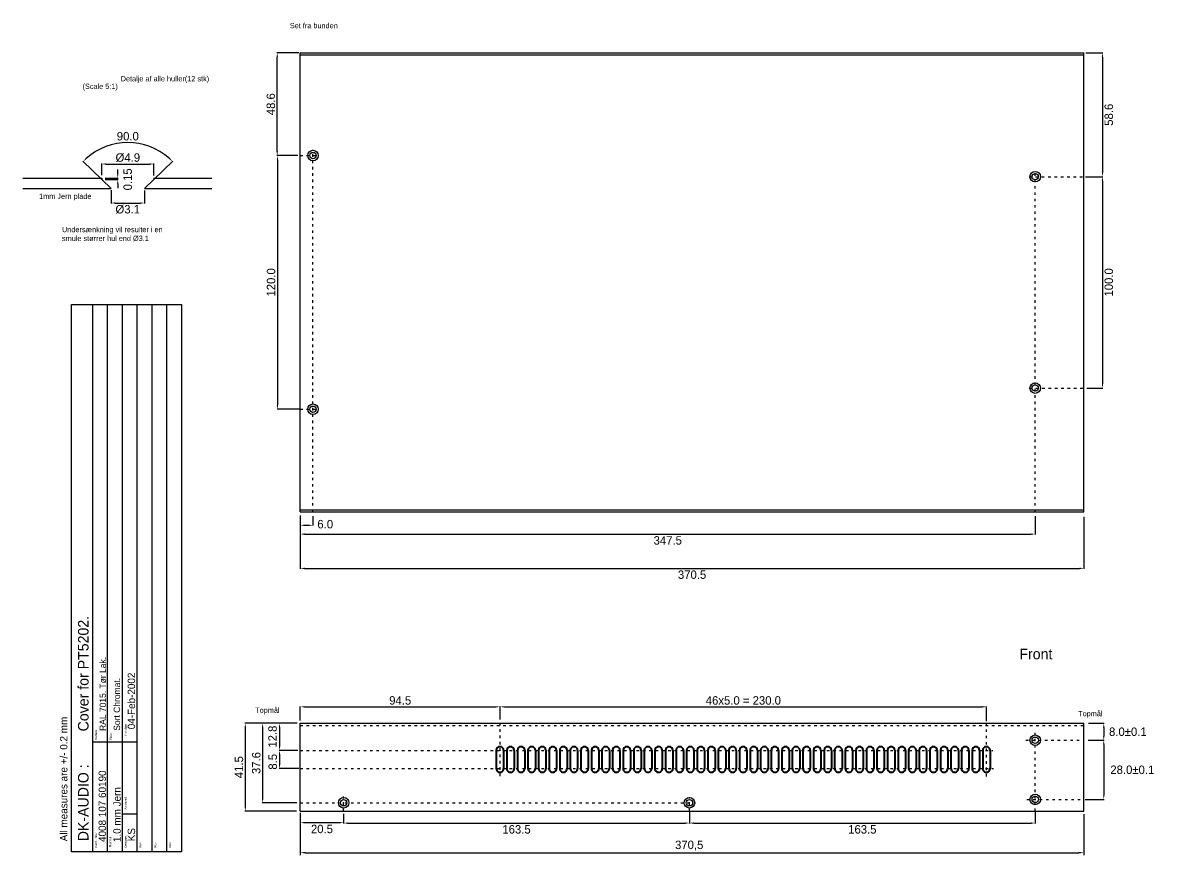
# Model space of a CAD drawing. Header units: millimetres. Extents: x -88 to 1132, y 477 to 871.
# Drawn here: x -88 to 448, y 477 to 871 of the extents above; entities that cross this region are included whole.
import ezdxf

# ---------------------------------------------------------------- set-up
doc = ezdxf.new("R2010")
doc.units = ezdxf.units.MM
doc.linetypes.add('ACAD_ISO03W100', pattern=[30, 12, -18])
for name, color, linetype in [('Forplade', 4, 'Continuous'), ('kabinet_dim', 7, 'Continuous'), ('kabinet_head', 2, 'Continuous')]:
    doc.layers.add(name, color=color, linetype=linetype)
doc.layers.add('kabinet', color=4, linetype='Continuous', lineweight=40)
doc.dimstyles.new('DK-audio', dxfattribs={"dimtxt": 4, "dimasz": 2, "dimexe": 0.18, "dimexo": 0.0625, "dimgap": 1, "dimtad": 2, "dimdec": 1, "dimzin": 0, "dimdsep": 46, "dimtxsty": 'Standard', "dimcen": 5, "dimadec": 1, "dimazin": 0, "dimtfac": 1, "dimtdec": 1, "dimtofl": 0, "dimtmove": 2, "dimatfit": 3, "dimfxl": 0, "dimtolj": 1, "dimtzin": 0, "dimarcsym": 0})
doc.dimstyles.new('ISO-25', dxfattribs={"dimtxt": 2.5, "dimasz": 2.5, "dimexe": 1.25, "dimexo": 0.625, "dimtad": 1, "dimtxsty": 'Standard', "dimcen": 2.5, "dimadec": 0, "dimazin": 0, "dimtfac": 1, "dimtmove": 0, "dimatfit": 3, "dimfxl": 0, "dimarcsym": 0})

# ---------------------------------------------------------------- blocks, each defined once
blk = doc.blocks.new('*D22')
at = {"layer": 'DEFPOINTS', "color": 0, "ltscale": 0.1}
for p in [(43, 497.99), (413.5, 497.39), (413.5, 478.5)]:
    blk.add_point(p, dxfattribs=at)
at = {"layer": 'kabinet_dim', "color": 0, "lineweight": -2, "ltscale": 0.1}
for p, q in [((43, 497.36), (43, 477.25)), ((413.5, 496.76), (413.5, 477.25)), ((45.5, 478.5), (411, 478.5))]:
    blk.add_line(p, q, dxfattribs=at)
at = {"layer": 'kabinet_dim', "color": 0, "ltscale": 0.1}
for points in [[(45.5, 478.92), (45.5, 478.08), (43, 478.5)], [(411, 478.92), (411, 478.08), (413.5, 478.5)]]:
    blk.add_solid(points, dxfattribs=at)
at = {"layer": 'kabinet_dim', "color": 0, "ltscale": 0.1, "insert": (226.9, 481.83), "char_height": 4, "attachment_point": 5}
blk.add_mtext('370,5', dxfattribs=at)
blk = doc.blocks.new('*D26')
at = {"layer": 'DEFPOINTS', "color": 0, "linetype": 'Continuous', "ltscale": 0.1}
for p in [(43, 496.9), (63.5, 496.9), (63.5, 492.7)]:
    blk.add_point(p, dxfattribs=at)
at = {"layer": 'kabinet_dim', "color": 0, "linetype": 'Continuous', "lineweight": -2, "ltscale": 0.1}
for p, q in [((43, 496.84), (43, 492.52)), ((63.5, 496.84), (63.5, 492.52)), ((45, 492.7), (61.5, 492.7))]:
    blk.add_line(p, q, dxfattribs=at)
at = {"layer": 'kabinet_dim', "color": 0, "linetype": 'Continuous', "ltscale": 0.1}
for points in [[(45, 493.03), (45, 492.37), (43, 492.7)], [(61.5, 493.03), (61.5, 492.37), (63.5, 492.7)]]:
    blk.add_solid(points, dxfattribs=at)
at = {"layer": 'kabinet_dim', "color": 0, "linetype": 'Continuous', "ltscale": 0.1, "insert": (53.25, 489.7), "char_height": 4, "attachment_point": 5}
blk.add_mtext('\\A1;20.5', dxfattribs=at)
blk = doc.blocks.new('*D27')
at = {"layer": 'DEFPOINTS', "color": 0, "linetype": 'Continuous', "ltscale": 0.1}
for p in [(63.5, 495.5), (227, 497.8), (227, 492.5)]:
    blk.add_point(p, dxfattribs=at)
at = {"layer": 'kabinet_dim', "color": 0, "linetype": 'Continuous', "lineweight": -2, "ltscale": 0.1}
for p, q in [((63.5, 495.44), (63.5, 492.32)), ((227, 497.74), (227, 492.32)), ((65.5, 492.5), (225, 492.5))]:
    blk.add_line(p, q, dxfattribs=at)
at = {"layer": 'kabinet_dim', "color": 0, "linetype": 'Continuous', "ltscale": 0.1}
for points in [[(65.5, 492.83), (65.5, 492.17), (63.5, 492.5)], [(225, 492.83), (225, 492.17), (227, 492.5)]]:
    blk.add_solid(points, dxfattribs=at)
at = {"layer": 'kabinet_dim', "color": 0, "linetype": 'Continuous', "ltscale": 0.1, "insert": (145.25, 489.5), "char_height": 4, "attachment_point": 5}
blk.add_mtext('\\A1;163.5', dxfattribs=at)
blk = doc.blocks.new('*D28')
at = {"layer": 'DEFPOINTS', "color": 0, "linetype": 'Continuous', "ltscale": 0.1}
for p in [(227, 494.6), (390.5, 497.7), (390.5, 492.5)]:
    blk.add_point(p, dxfattribs=at)
at = {"layer": 'kabinet_dim', "color": 0, "linetype": 'Continuous', "lineweight": -2, "ltscale": 0.1}
for p, q in [((227, 494.54), (227, 492.32)), ((390.5, 497.64), (390.5, 492.32)), ((229, 492.5), (388.5, 492.5))]:
    blk.add_line(p, q, dxfattribs=at)
at = {"layer": 'kabinet_dim', "color": 0, "linetype": 'Continuous', "ltscale": 0.1}
for points in [[(229, 492.83), (229, 492.17), (227, 492.5)], [(388.5, 492.83), (388.5, 492.17), (390.5, 492.5)]]:
    blk.add_solid(points, dxfattribs=at)
at = {"layer": 'kabinet_dim', "color": 0, "linetype": 'Continuous', "ltscale": 0.1, "insert": (308.75, 489.5), "char_height": 4, "attachment_point": 5}
blk.add_mtext('\\A1;163.5', dxfattribs=at)
blk = doc.blocks.new('*D29')
at = {"layer": 'DEFPOINTS', "color": 0, "linetype": 'Continuous', "ltscale": 0.1}
for p in [(415.7, 539.7), (415.5, 531.7), (422.9, 531.7)]:
    blk.add_point(p, dxfattribs=at)
at = {"layer": 'kabinet_dim', "color": 0, "linetype": 'Continuous', "lineweight": -2, "ltscale": 0.1}
for p, q in [((415.76, 539.7), (423.08, 539.7)), ((422.9, 537.7), (422.9, 533.7)), ((415.56, 531.7), (423.08, 531.7))]:
    blk.add_line(p, q, dxfattribs=at)
at = {"layer": 'kabinet_dim', "color": 0, "linetype": 'Continuous', "ltscale": 0.1}
for points in [[(422.57, 537.7), (423.23, 537.7), (422.9, 539.7)], [(422.57, 533.7), (423.23, 533.7), (422.9, 531.7)]]:
    blk.add_solid(points, dxfattribs=at)
at = {"layer": 'kabinet_dim', "color": 0, "linetype": 'Continuous', "ltscale": 0.1, "insert": (434.3, 535.7), "char_height": 4, "attachment_point": 5, "rotation": 0.01}
blk.add_mtext('\\A1;8.0±0.1', dxfattribs=at)
blk = doc.blocks.new('*D30')
at = {"layer": 'DEFPOINTS', "color": 0, "linetype": 'Continuous', "ltscale": 0.1}
for p in [(416.9, 531.7), (414.1, 503.7), (422.9, 503.7)]:
    blk.add_point(p, dxfattribs=at)
at = {"layer": 'kabinet_dim', "color": 0, "linetype": 'Continuous', "lineweight": -2, "ltscale": 0.1}
for p, q in [((416.96, 531.7), (423.08, 531.7)), ((422.9, 529.7), (422.9, 505.7)), ((414.16, 503.7), (423.08, 503.7))]:
    blk.add_line(p, q, dxfattribs=at)
at = {"layer": 'kabinet_dim', "color": 0, "linetype": 'Continuous', "ltscale": 0.1}
for points in [[(422.57, 529.7), (423.23, 529.7), (422.9, 531.7)], [(422.57, 505.7), (423.23, 505.7), (422.9, 503.7)]]:
    blk.add_solid(points, dxfattribs=at)
at = {"layer": 'kabinet_dim', "color": 0, "linetype": 'Continuous', "ltscale": 0.1, "insert": (436.4, 517.7), "char_height": 4, "attachment_point": 5, "rotation": 0.01}
blk.add_mtext('\\A1;28.0±0.1', dxfattribs=at)
blk = doc.blocks.new('*D31')
at = {"layer": 'DEFPOINTS', "color": 0, "linetype": 'Continuous', "ltscale": 0.1}
for p in [(137.5, 547.5), (43, 540.9), (137.5, 541.4)]:
    blk.add_point(p, dxfattribs=at)
at = {"layer": 'kabinet_dim', "color": 0, "linetype": 'Continuous', "lineweight": -2, "ltscale": 0.1}
for p, q in [((43, 540.96), (43, 547.68)), ((45, 547.5), (135.5, 547.5)), ((137.5, 541.46), (137.5, 547.68))]:
    blk.add_line(p, q, dxfattribs=at)
at = {"layer": 'kabinet_dim', "color": 0, "linetype": 'Continuous', "ltscale": 0.1}
for points in [[(45, 547.83), (45, 547.17), (43, 547.5)], [(135.5, 547.83), (135.5, 547.17), (137.5, 547.5)]]:
    blk.add_solid(points, dxfattribs=at)
at = {"layer": 'kabinet_dim', "color": 0, "linetype": 'Continuous', "ltscale": 0.1, "insert": (90.25, 550.5), "char_height": 4, "attachment_point": 5}
blk.add_mtext('\\A1;94.5', dxfattribs=at)
blk = doc.blocks.new('*D32')
at = {"layer": 'DEFPOINTS', "color": 0, "linetype": 'Continuous', "ltscale": 0.1}
for p in [(367.5, 547.5), (137.5, 543.4), (367.5, 540.7)]:
    blk.add_point(p, dxfattribs=at)
at = {"layer": 'kabinet_dim', "color": 0, "linetype": 'Continuous', "lineweight": -2, "ltscale": 0.1}
for p, q in [((137.5, 543.46), (137.5, 547.68)), ((139.5, 547.5), (365.5, 547.5)), ((367.5, 540.76), (367.5, 547.68))]:
    blk.add_line(p, q, dxfattribs=at)
at = {"layer": 'kabinet_dim', "color": 0, "linetype": 'Continuous', "ltscale": 0.1}
for points in [[(139.5, 547.83), (139.5, 547.17), (137.5, 547.5)], [(365.5, 547.83), (365.5, 547.17), (367.5, 547.5)]]:
    blk.add_solid(points, dxfattribs=at)
at = {"layer": 'kabinet_dim', "color": 0, "linetype": 'Continuous', "ltscale": 0.1, "insert": (252.5, 550.5), "char_height": 4, "attachment_point": 5}
blk.add_mtext('\\A1;46x5.0 = 230.0', dxfattribs=at)
blk = doc.blocks.new('*D33')
at = {"layer": 'DEFPOINTS', "color": 0, "linetype": 'Continuous', "ltscale": 0.1}
for p in [(41.6, 539.7), (33.2, 526.9), (41.9, 526.9)]:
    blk.add_point(p, dxfattribs=at)
at = {"layer": 'kabinet_dim', "color": 0, "linetype": 'Continuous', "lineweight": -2, "ltscale": 0.1}
for p, q in [((41.54, 539.7), (33.02, 539.7)), ((33.2, 537.7), (33.2, 528.9)), ((41.84, 526.9), (33.02, 526.9))]:
    blk.add_line(p, q, dxfattribs=at)
at = {"layer": 'kabinet_dim', "color": 0, "linetype": 'Continuous', "ltscale": 0.1}
for points in [[(32.87, 537.7), (33.53, 537.7), (33.2, 539.7)], [(32.87, 528.9), (33.53, 528.9), (33.2, 526.9)]]:
    blk.add_solid(points, dxfattribs=at)
at = {"layer": 'kabinet_dim', "color": 0, "linetype": 'Continuous', "ltscale": 0.1, "insert": (29.9, 533.4), "char_height": 4, "attachment_point": 5, "rotation": 90}
blk.add_mtext('\\A1;12.8', dxfattribs=at)
blk = doc.blocks.new('*D34')
at = {"layer": 'DEFPOINTS', "color": 0, "linetype": 'Continuous', "ltscale": 0.1}
for p in [(39.4, 526.9), (33.2, 518.3), (42.3, 518.3)]:
    blk.add_point(p, dxfattribs=at)
at = {"layer": 'kabinet_dim', "color": 0, "linetype": 'Continuous', "lineweight": -2, "ltscale": 0.1}
for p, q in [((39.34, 526.9), (33.02, 526.9)), ((33.2, 524.9), (33.2, 520.3)), ((42.24, 518.3), (33.02, 518.3))]:
    blk.add_line(p, q, dxfattribs=at)
at = {"layer": 'kabinet_dim', "color": 0, "linetype": 'Continuous', "ltscale": 0.1}
for points in [[(32.87, 524.9), (33.53, 524.9), (33.2, 526.9)], [(32.87, 520.3), (33.53, 520.3), (33.2, 518.3)]]:
    blk.add_solid(points, dxfattribs=at)
at = {"layer": 'kabinet_dim', "color": 0, "linetype": 'Continuous', "ltscale": 0.1, "insert": (30, 521.5), "char_height": 4, "attachment_point": 5, "rotation": 90}
blk.add_mtext('\\A1;8.5', dxfattribs=at)
blk = doc.blocks.new('*D38')
at = {"layer": 'DEFPOINTS', "color": 0, "linetype": 'Continuous', "ltscale": 0.1}
for p in [(25, 539.7), (17, 498.2), (41.2, 498.2)]:
    blk.add_point(p, dxfattribs=at)
at = {"layer": 'kabinet_dim', "color": 0, "linetype": 'Continuous', "lineweight": -2, "ltscale": 0.1}
for p, q in [((24.94, 539.7), (16.82, 539.7)), ((17, 537.7), (17, 500.2)), ((41.14, 498.2), (16.82, 498.2))]:
    blk.add_line(p, q, dxfattribs=at)
at = {"layer": 'kabinet_dim', "color": 0, "linetype": 'Continuous', "ltscale": 0.1}
for points in [[(16.67, 537.7), (17.33, 537.7), (17, 539.7)], [(16.67, 500.2), (17.33, 500.2), (17, 498.2)]]:
    blk.add_solid(points, dxfattribs=at)
at = {"layer": 'kabinet_dim', "color": 0, "linetype": 'Continuous', "ltscale": 0.1, "insert": (14, 518.95), "char_height": 4, "attachment_point": 5, "rotation": 90}
blk.add_mtext('\\A1;41.5', dxfattribs=at)
blk = doc.blocks.new('*D44')
at = {"layer": 'DEFPOINTS', "color": 0, "linetype": 'Continuous', "ltscale": 0.1}
for p in [(-26.25, 804.3), (-50.8, 798.95), (-26.25, 798.8)]:
    blk.add_point(p, dxfattribs=at)
at = {"layer": 'kabinet_dim', "color": 0, "linetype": 'Continuous', "lineweight": -2, "ltscale": 0.1}
for p, q in [((-50.8, 799.01), (-50.8, 804.48)), ((-48.8, 804.3), (-28.25, 804.3)), ((-26.25, 798.86), (-26.25, 804.48))]:
    blk.add_line(p, q, dxfattribs=at)
at = {"layer": 'kabinet_dim', "color": 0, "linetype": 'Continuous', "ltscale": 0.1}
for points in [[(-48.8, 804.63), (-48.8, 803.97), (-50.8, 804.3)], [(-28.25, 804.63), (-28.25, 803.97), (-26.25, 804.3)]]:
    blk.add_solid(points, dxfattribs=at)
at = {"layer": 'kabinet_dim', "color": 0, "linetype": 'Continuous', "ltscale": 0.1, "insert": (-38.53, 807.3), "char_height": 4, "attachment_point": 5}
blk.add_mtext('\\A1;Ø4.9', dxfattribs=at)
blk = doc.blocks.new('*D45')
at = {"layer": 'DEFPOINTS', "color": 0, "linetype": 'Continuous', "ltscale": 0.1}
for p in [(-49.3, 797.65), (-49.3, 796.9), (-43.3, 796.9)]:
    blk.add_point(p, dxfattribs=at)
at = {"layer": 'kabinet_dim', "color": 0, "linetype": 'Continuous', "lineweight": -2, "ltscale": 0.1}
for p, q in [((-43.3, 799.65), (-43.3, 801.65)), ((-49.24, 797.65), (-43.12, 797.65)), ((-49.24, 796.9), (-43.12, 796.9)), ((-43.3, 794.9), (-43.3, 792.9))]:
    blk.add_line(p, q, dxfattribs=at)
at = {"layer": 'kabinet_dim', "color": 0, "linetype": 'Continuous', "ltscale": 0.1}
for points in [[(-43.63, 799.65), (-42.97, 799.65), (-43.3, 797.65)], [(-43.63, 794.9), (-42.97, 794.9), (-43.3, 796.9)]]:
    blk.add_solid(points, dxfattribs=at)
at = {"layer": 'kabinet_dim', "color": 0, "linetype": 'Continuous', "ltscale": 0.1, "insert": (-38.6, 797.05), "char_height": 4, "attachment_point": 5, "rotation": 90}
blk.add_mtext('\\A1;0.15', dxfattribs=at)
blk = doc.blocks.new('*D46')
at = {"layer": 'DEFPOINTS', "color": 0, "linetype": 'Continuous', "ltscale": 0.1}
for p in [(-30.81, 813.39), (-50.8, 796.9), (-26.3, 796.9), (-46.45, 792.65), (-30.65, 792.65)]:
    blk.add_point(p, dxfattribs=at)
at = {"layer": 'kabinet_dim', "color": 0, "linetype": 'Continuous', "lineweight": -2, "ltscale": 0.1}
for p, q in [((-50.84, 796.94), (-59.78, 805.67)), ((-26.26, 796.94), (-17.32, 805.67))]:
    blk.add_line(p, q, dxfattribs=at)
blk.add_arc((-38.55, 784.93), 29.5, 48.2196, 131.7804, dxfattribs=at)
at = {"layer": 'kabinet_dim', "color": 0, "linetype": 'Continuous', "ltscale": 0.1}
for points in [[(-57.97, 806.69), (-58.43, 807.17), (-59.65, 805.54)], [(-18.67, 807.17), (-19.13, 806.69), (-17.45, 805.54)]]:
    blk.add_solid(points, dxfattribs=at)
at = {"layer": 'kabinet_dim', "color": 0, "linetype": 'Continuous', "ltscale": 0.1, "insert": (-38.55, 817.43), "char_height": 4, "attachment_point": 5}
blk.add_mtext('\\A1;90.0', dxfattribs=at)
blk = doc.blocks.new('*D47')
at = {"layer": 'DEFPOINTS', "color": 0, "linetype": 'Continuous', "ltscale": 0.1}
for p in [(-46.45, 791.95), (-30.7, 791.9), (-30.7, 785.85)]:
    blk.add_point(p, dxfattribs=at)
at = {"layer": 'kabinet_dim', "color": 0, "linetype": 'Continuous', "lineweight": -2, "ltscale": 0.1}
for p, q in [((-46.45, 791.89), (-46.45, 785.67)), ((-30.7, 791.84), (-30.7, 785.67)), ((-44.45, 785.85), (-32.7, 785.85))]:
    blk.add_line(p, q, dxfattribs=at)
at = {"layer": 'kabinet_dim', "color": 0, "linetype": 'Continuous', "ltscale": 0.1}
for points in [[(-44.45, 786.18), (-44.45, 785.52), (-46.45, 785.85)], [(-32.7, 786.18), (-32.7, 785.52), (-30.7, 785.85)]]:
    blk.add_solid(points, dxfattribs=at)
at = {"layer": 'kabinet_dim', "color": 0, "linetype": 'Continuous', "ltscale": 0.1, "insert": (-38.58, 782.85), "char_height": 4, "attachment_point": 5}
blk.add_mtext('\\A1;Ø3.1', dxfattribs=at)
blk = doc.blocks.new('*D48')
at = {"layer": 'DEFPOINTS', "color": 0, "linetype": 'Continuous', "ltscale": 0.1}
for p in [(32.1, 856.9), (42.4, 856.9), (41.9, 808.3)]:
    blk.add_point(p, dxfattribs=at)
at = {"layer": 'kabinet_dim', "color": 0, "linetype": 'Continuous', "lineweight": -2, "ltscale": 0.1}
for p, q in [((42.34, 856.9), (31.92, 856.9)), ((32.1, 810.3), (32.1, 854.9)), ((41.84, 808.3), (31.92, 808.3))]:
    blk.add_line(p, q, dxfattribs=at)
at = {"layer": 'kabinet_dim', "color": 0, "linetype": 'Continuous', "ltscale": 0.1}
for points in [[(31.77, 854.9), (32.43, 854.9), (32.1, 856.9)], [(31.77, 810.3), (32.43, 810.3), (32.1, 808.3)]]:
    blk.add_solid(points, dxfattribs=at)
at = {"layer": 'kabinet_dim', "color": 0, "linetype": 'Continuous', "ltscale": 0.1, "insert": (29.1, 832.6), "char_height": 4, "attachment_point": 5, "rotation": 90}
blk.add_mtext('\\A1;48.6', dxfattribs=at)
blk = doc.blocks.new('*D49')
at = {"layer": 'DEFPOINTS', "color": 0, "linetype": 'Continuous', "ltscale": 0.1}
for p in [(40.4, 808.3), (32.2, 688.3), (42.7, 688.3)]:
    blk.add_point(p, dxfattribs=at)
at = {"layer": 'kabinet_dim', "color": 0, "linetype": 'Continuous', "lineweight": -2, "ltscale": 0.1}
for p, q in [((40.34, 808.3), (32.02, 808.3)), ((32.2, 806.3), (32.2, 690.3)), ((42.64, 688.3), (32.02, 688.3))]:
    blk.add_line(p, q, dxfattribs=at)
at = {"layer": 'kabinet_dim', "color": 0, "linetype": 'Continuous', "ltscale": 0.1}
for points in [[(31.87, 806.3), (32.53, 806.3), (32.2, 808.3)], [(31.87, 690.3), (32.53, 690.3), (32.2, 688.3)]]:
    blk.add_solid(points, dxfattribs=at)
at = {"layer": 'kabinet_dim', "color": 0, "linetype": 'Continuous', "ltscale": 0.1, "insert": (29.2, 748.3), "char_height": 4, "attachment_point": 5, "rotation": 90}
blk.add_mtext('\\A1;120.0', dxfattribs=at)
blk = doc.blocks.new('*D50')
at = {"layer": 'DEFPOINTS', "color": 0, "linetype": 'Continuous', "ltscale": 0.1}
for p in [(43, 638), (49, 637.8), (49, 633.4)]:
    blk.add_point(p, dxfattribs=at)
at = {"layer": 'kabinet_dim', "color": 0, "linetype": 'Continuous', "lineweight": -2, "ltscale": 0.1}
for p, q in [((43, 637.94), (43, 633.22)), ((45, 633.4), (47, 633.4)), ((49, 637.74), (49, 633.22))]:
    blk.add_line(p, q, dxfattribs=at)
at = {"layer": 'kabinet_dim', "color": 0, "linetype": 'Continuous', "ltscale": 0.1}
for points in [[(45, 633.73), (45, 633.07), (43, 633.4)], [(47, 633.73), (47, 633.07), (49, 633.4)]]:
    blk.add_solid(points, dxfattribs=at)
at = {"layer": 'kabinet_dim', "color": 0, "linetype": 'Continuous', "ltscale": 0.1, "insert": (54.8, 633.9), "char_height": 4, "attachment_point": 5}
blk.add_mtext('\\A1;6.0', dxfattribs=at)
blk = doc.blocks.new('*D51')
at = {"layer": 'DEFPOINTS', "color": 0, "linetype": 'Continuous', "ltscale": 0.1}
for p in [(43, 635.3), (390.5, 637.8), (390.5, 629.2)]:
    blk.add_point(p, dxfattribs=at)
at = {"layer": 'kabinet_dim', "color": 0, "linetype": 'Continuous', "lineweight": -2, "ltscale": 0.1}
for p, q in [((43, 635.24), (43, 629.02)), ((390.5, 637.74), (390.5, 629.02)), ((45, 629.2), (388.5, 629.2))]:
    blk.add_line(p, q, dxfattribs=at)
at = {"layer": 'kabinet_dim', "color": 0, "linetype": 'Continuous', "ltscale": 0.1}
for points in [[(45, 629.53), (45, 628.87), (43, 629.2)], [(388.5, 629.53), (388.5, 628.87), (390.5, 629.2)]]:
    blk.add_solid(points, dxfattribs=at)
at = {"layer": 'kabinet_dim', "color": 0, "linetype": 'Continuous', "ltscale": 0.1, "insert": (216.75, 626.2), "char_height": 4, "attachment_point": 5}
blk.add_mtext('\\A1;347.5', dxfattribs=at)
blk = doc.blocks.new('*D52')
at = {"layer": 'DEFPOINTS', "color": 0, "linetype": 'Continuous', "ltscale": 0.1}
for p in [(413.5, 637.4), (43, 630.5), (413.5, 613)]:
    blk.add_point(p, dxfattribs=at)
at = {"layer": 'kabinet_dim', "color": 0, "linetype": 'Continuous', "lineweight": -2, "ltscale": 0.1}
for p, q in [((413.5, 637.34), (413.5, 612.82)), ((43, 630.44), (43, 612.82)), ((45, 613), (411.5, 613))]:
    blk.add_line(p, q, dxfattribs=at)
at = {"layer": 'kabinet_dim', "color": 0, "linetype": 'Continuous', "ltscale": 0.1}
for points in [[(45, 613.33), (45, 612.67), (43, 613)], [(411.5, 613.33), (411.5, 612.67), (413.5, 613)]]:
    blk.add_solid(points, dxfattribs=at)
at = {"layer": 'kabinet_dim', "color": 0, "linetype": 'Continuous', "ltscale": 0.1, "insert": (228.25, 610), "char_height": 4, "attachment_point": 5}
blk.add_mtext('\\A1;370.5', dxfattribs=at)
blk = doc.blocks.new('*D53')
at = {"layer": 'DEFPOINTS', "color": 0, "linetype": 'Continuous', "ltscale": 0.1}
for p in [(414.4, 856.9), (414.2, 798.3), (422.3, 798.3)]:
    blk.add_point(p, dxfattribs=at)
at = {"layer": 'kabinet_dim', "color": 0, "linetype": 'Continuous', "lineweight": -2, "ltscale": 0.1}
for p, q in [((414.46, 856.9), (422.48, 856.9)), ((422.3, 854.9), (422.3, 800.3)), ((414.26, 798.3), (422.48, 798.3))]:
    blk.add_line(p, q, dxfattribs=at)
at = {"layer": 'kabinet_dim', "color": 0, "linetype": 'Continuous', "ltscale": 0.1}
for points in [[(421.97, 854.9), (422.63, 854.9), (422.3, 856.9)], [(421.97, 800.3), (422.63, 800.3), (422.3, 798.3)]]:
    blk.add_solid(points, dxfattribs=at)
at = {"layer": 'kabinet_dim', "color": 0, "linetype": 'Continuous', "ltscale": 0.1, "insert": (425.3, 827.6), "char_height": 4, "attachment_point": 5, "rotation": 90}
blk.add_mtext('\\A1;58.6', dxfattribs=at)
blk = doc.blocks.new('*D54')
at = {"layer": 'DEFPOINTS', "color": 0, "linetype": 'Continuous', "ltscale": 0.1}
for p in [(416.2, 798.3), (414.9, 698.3), (422.3, 698.3)]:
    blk.add_point(p, dxfattribs=at)
at = {"layer": 'kabinet_dim', "color": 0, "linetype": 'Continuous', "lineweight": -2, "ltscale": 0.1}
for p, q in [((416.26, 798.3), (422.48, 798.3)), ((422.3, 796.3), (422.3, 700.3)), ((414.96, 698.3), (422.48, 698.3))]:
    blk.add_line(p, q, dxfattribs=at)
at = {"layer": 'kabinet_dim', "color": 0, "linetype": 'Continuous', "ltscale": 0.1}
for points in [[(421.97, 796.3), (422.63, 796.3), (422.3, 798.3)], [(421.97, 700.3), (422.63, 700.3), (422.3, 698.3)]]:
    blk.add_solid(points, dxfattribs=at)
at = {"layer": 'kabinet_dim', "color": 0, "linetype": 'Continuous', "ltscale": 0.1, "insert": (425.3, 748.3), "char_height": 4, "attachment_point": 5, "rotation": 90}
blk.add_mtext('\\A1;100.0', dxfattribs=at)
blk = doc.blocks.new('*D58')
at = {"layer": 'DEFPOINTS', "color": 0, "linetype": 'Continuous', "ltscale": 0.1}
for p in [(35.3, 539.7), (25.2, 502.1), (41.4, 502.1)]:
    blk.add_point(p, dxfattribs=at)
at = {"layer": 'kabinet_dim', "color": 0, "linetype": 'Continuous', "lineweight": -2, "ltscale": 0.1}
for p, q in [((35.24, 539.7), (25.02, 539.7)), ((25.2, 537.7), (25.2, 504.1)), ((41.34, 502.1), (25.02, 502.1))]:
    blk.add_line(p, q, dxfattribs=at)
at = {"layer": 'kabinet_dim', "color": 0, "linetype": 'Continuous', "ltscale": 0.1}
for points in [[(24.87, 537.7), (25.53, 537.7), (25.2, 539.7)], [(24.87, 504.1), (25.53, 504.1), (25.2, 502.1)]]:
    blk.add_solid(points, dxfattribs=at)
at = {"layer": 'kabinet_dim', "color": 0, "linetype": 'Continuous', "ltscale": 0.1, "insert": (22.2, 520.9), "char_height": 4, "attachment_point": 5, "rotation": 90}
blk.add_mtext('\\A1;37.6', dxfattribs=at)

msp = doc.modelspace()

# ---------------------------------------------------------------- linework, layer by layer
at = {"layer": 'Forplade', "linetype": 'Continuous', "ltscale": 0.1}
for p, q in [((43, 856.9), (413.5, 856.9)), ((43, 639.7), (43, 856.9)), ((43, 855.9), (413.5, 855.9)), ((413.5, 639.7), (413.5, 856.9)), ((-88.25, 797.65), (-50.8, 797.65)), ((-50.8, 797.65), (-50.8, 796.9)), ((-50.8, 796.9), (-46.45, 792.65)), ((-30.65, 792.65), (-26.3, 796.9)), ((-26.3, 797.65), (-26.3, 796.9)), ((-26.3, 797.65), (1.25, 797.65)), ((-88.25, 792.65), (-46.45, 792.65)), ((-30.65, 792.65), (1.25, 792.65)), ((43, 640.7), (413.5, 640.7)), ((43, 639.7), (413.5, 639.7)), ((43, 539.7), (413.5, 539.7)), ((43, 498.2), (43, 539.7)), ((413.5, 498.2), (413.5, 539.7)), ((43, 498.2), (413.5, 498.2))]:
    msp.add_line(p, q, dxfattribs=at)
at = {"layer": 'Forplade', "linetype": 'ACAD_ISO03W100', "ltscale": 0.1}
for p, q in [((49, 639.7), (49, 811)), ((43, 808.3), (51.8, 808.3)), ((390.5, 639.7), (390.5, 801.1)), ((387.6, 798.3), (413.5, 798.3)), ((387.8, 698.3), (413.5, 698.3)), ((43, 688.3), (51.9, 688.3)), ((43, 538.7), (413.5, 538.7)), ((137.5, 514.7), (137.5, 539.7)), ((367.5, 514.6), (367.5, 539.7)), ((386.1, 531.7), (413.5, 531.7)), ((390.5, 498.2), (390.5, 535.2)), ((43, 526.9), (370.4, 526.9)), ((43, 518.3), (370.7, 518.3)), ((63.5, 498.2), (63.5, 505)), ((227, 498.2), (227, 504.7)), ((43, 502.1), (229.9, 502.1)), ((386.6, 503.7), (413.5, 503.7))]:
    msp.add_line(p, q, dxfattribs=at)
at = {"layer": 'Forplade', "linetype": 'Continuous', "ltscale": 0.1}
for centre, radius in [((49, 808.3), 2.5), ((49, 808.3), 1.5), ((390.5, 798.3), 2.5), ((390.5, 798.3), 1.5), ((390.5, 698.3), 2.5), ((390.5, 698.3), 1.5), ((49, 688.3), 2.5), ((49, 688.3), 1.5), ((390.5, 531.7), 2.5), ((390.5, 531.7), 1.5), ((63.5, 502.1), 2.5), ((227, 502.1), 2.5), ((390.5, 503.7), 2.5), ((390.5, 503.7), 1.5), ((63.5, 502.1), 1.5), ((227, 502.1), 1.5)]:
    msp.add_circle(centre, radius, dxfattribs=at)
at = {"layer": 'kabinet', "linetype": 'Continuous', "ltscale": 0.1}
for p, q in [((135.65, 526.9), (135.65, 518.3)), ((139.15, 526.9), (139.15, 518.35)), ((140.65, 526.9), (140.65, 518.3)), ((144.15, 526.9), (144.15, 518.35)), ((145.65, 526.9), (145.65, 518.3)), ((149.15, 526.9), (149.15, 518.35)), ((150.65, 526.9), (150.65, 518.3)), ((154.15, 526.9), (154.15, 518.35)), ((155.65, 526.9), (155.65, 518.3)), ((159.15, 526.9), (159.15, 518.35)), ((160.65, 526.9), (160.65, 518.3)), ((164.15, 526.9), (164.15, 518.35)), ((165.65, 526.9), (165.65, 518.3)), ((169.15, 526.9), (169.15, 518.35)), ((170.65, 526.9), (170.65, 518.3)), ((174.15, 526.9), (174.15, 518.35)), ((175.65, 526.9), (175.65, 518.3)), ((179.15, 526.9), (179.15, 518.35)), ((180.65, 526.9), (180.65, 518.3)), ((184.15, 526.9), (184.15, 518.35)), ((185.65, 526.9), (185.65, 518.3)), ((189.15, 526.9), (189.15, 518.35)), ((190.65, 526.9), (190.65, 518.3)), ((194.15, 526.9), (194.15, 518.35)), ((195.65, 526.9), (195.65, 518.3)), ((199.15, 526.9), (199.15, 518.35)), ((200.65, 526.9), (200.65, 518.3)), ((204.15, 526.9), (204.15, 518.35)), ((205.65, 526.9), (205.65, 518.3)), ((209.15, 526.9), (209.15, 518.35)), ((210.65, 526.9), (210.65, 518.3)), ((214.15, 526.9), (214.15, 518.35)), ((215.65, 526.9), (215.65, 518.3)), ((219.15, 526.9), (219.15, 518.35)), ((220.65, 526.9), (220.65, 518.3)), ((224.15, 526.9), (224.15, 518.35)), ((225.65, 526.9), (225.65, 518.3)), ((229.15, 526.9), (229.15, 518.35)), ((230.65, 526.9), (230.65, 518.3)), ((234.15, 526.9), (234.15, 518.35)), ((235.65, 526.9), (235.65, 518.3)), ((239.15, 526.9), (239.15, 518.35)), ((240.65, 526.9), (240.65, 518.3)), ((244.15, 526.9), (244.15, 518.35)), ((245.65, 526.9), (245.65, 518.3)), ((249.15, 526.9), (249.15, 518.35)), ((250.65, 526.9), (250.65, 518.3)), ((254.15, 526.9), (254.15, 518.35)), ((255.65, 526.9), (255.65, 518.3)), ((259.15, 526.9), (259.15, 518.35)), ((260.65, 526.9), (260.65, 518.3)), ((264.15, 526.9), (264.15, 518.35)), ((265.65, 526.9), (265.65, 518.3)), ((269.15, 526.9), (269.15, 518.35)), ((270.65, 526.9), (270.65, 518.3)), ((274.15, 526.9), (274.15, 518.35)), ((275.65, 526.9), (275.65, 518.3)), ((279.15, 526.9), (279.15, 518.35)), ((280.65, 526.9), (280.65, 518.3)), ((284.15, 526.9), (284.15, 518.35)), ((285.65, 526.9), (285.65, 518.3)), ((289.15, 526.9), (289.15, 518.35)), ((290.65, 526.9), (290.65, 518.3)), ((294.15, 526.9), (294.15, 518.35)), ((295.65, 526.9), (295.65, 518.3)), ((299.15, 526.9), (299.15, 518.35)), ((300.65, 526.9), (300.65, 518.3)), ((304.15, 526.9), (304.15, 518.35)), ((305.65, 526.9), (305.65, 518.3)), ((309.15, 526.9), (309.15, 518.35)), ((310.65, 526.9), (310.65, 518.3)), ((314.15, 526.9), (314.15, 518.35)), ((315.65, 526.9), (315.65, 518.3)), ((319.15, 526.9), (319.15, 518.35)), ((320.65, 526.9), (320.65, 518.3)), ((324.15, 526.9), (324.15, 518.35)), ((325.65, 526.9), (325.65, 518.3)), ((329.15, 526.9), (329.15, 518.35)), ((330.65, 526.9), (330.65, 518.3)), ((334.15, 526.9), (334.15, 518.35)), ((335.65, 526.9), (335.65, 518.3)), ((339.15, 526.9), (339.15, 518.35)), ((340.65, 526.9), (340.65, 518.3)), ((344.15, 526.9), (344.15, 518.35)), ((345.65, 526.9), (345.65, 518.3)), ((349.15, 526.9), (349.15, 518.35)), ((350.65, 526.9), (350.65, 518.3)), ((354.15, 526.9), (354.15, 518.35)), ((355.65, 526.9), (355.65, 518.3)), ((359.15, 526.9), (359.15, 518.35)), ((360.65, 526.9), (360.65, 518.3)), ((364.15, 526.9), (364.15, 518.35)), ((365.65, 526.9), (365.65, 518.3)), ((369.15, 526.9), (369.15, 518.35)), ((139.65, 518.35), (139.65, 518.3))]:
    msp.add_line(p, q, dxfattribs=at)
for centre, radius, start, end in [((137.4, 526.9), 1.75, 0, 180), ((142.4, 526.9), 1.75, 0, 180), ((147.4, 526.9), 1.75, 0, 180), ((152.4, 526.9), 1.75, 0, 180), ((157.4, 526.9), 1.75, 0, 180), ((162.4, 526.9), 1.75, 0, 180), ((167.4, 526.9), 1.75, 0, 180), ((172.4, 526.9), 1.75, 0, 180), ((177.4, 526.9), 1.75, 0, 180), ((182.4, 526.9), 1.75, 0, 180), ((187.4, 526.9), 1.75, 0, 180), ((192.4, 526.9), 1.75, 0, 180), ((197.4, 526.9), 1.75, 0, 180), ((202.4, 526.9), 1.75, 0, 180), ((207.4, 526.9), 1.75, 0, 180), ((212.4, 526.9), 1.75, 0, 180), ((217.4, 526.9), 1.75, 0, 180), ((222.4, 526.9), 1.75, 0, 180), ((227.4, 526.9), 1.75, 0, 180), ((232.4, 526.9), 1.75, 0, 180), ((237.4, 526.9), 1.75, 0, 180), ((242.4, 526.9), 1.75, 0, 180), ((247.4, 526.9), 1.75, 0, 180), ((252.4, 526.9), 1.75, 0, 180), ((257.4, 526.9), 1.75, 0, 180), ((262.4, 526.9), 1.75, 0, 180), ((267.4, 526.9), 1.75, 0, 180), ((272.4, 526.9), 1.75, 0, 180), ((277.4, 526.9), 1.75, 0, 180), ((282.4, 526.9), 1.75, 0, 180), ((287.4, 526.9), 1.75, 0, 180), ((292.4, 526.9), 1.75, 0, 180), ((297.4, 526.9), 1.75, 0, 180), ((302.4, 526.9), 1.75, 0, 180), ((307.4, 526.9), 1.75, 0, 180), ((312.4, 526.9), 1.75, 0, 180), ((317.4, 526.9), 1.75, 0, 180), ((322.4, 526.9), 1.75, 0, 180), ((327.4, 526.9), 1.75, 0, 180), ((332.4, 526.9), 1.75, 0, 180), ((337.4, 526.9), 1.75, 0, 180), ((342.4, 526.9), 1.75, 0, 180), ((347.4, 526.9), 1.75, 0, 180), ((352.4, 526.9), 1.75, 0, 180), ((357.4, 526.9), 1.75, 0, 180), ((362.4, 526.9), 1.75, 0, 180), ((367.4, 526.9), 1.75, 0, 180), ((137.402, 518.299), 1.748, 179.95195, 0.04805), ((142.402, 518.299), 1.748, 179.95195, 0.04805), ((147.402, 518.299), 1.748, 179.95195, 0.04805), ((152.402, 518.299), 1.748, 179.95195, 0.04805), ((157.402, 518.299), 1.748, 179.95195, 0.04805), ((162.402, 518.299), 1.748, 179.95195, 0.04805), ((167.402, 518.299), 1.748, 179.95195, 0.04805), ((172.402, 518.299), 1.748, 179.95195, 0.04805), ((177.402, 518.299), 1.748, 179.95195, 0.04805), ((182.402, 518.299), 1.748, 179.95195, 0.04805), ((187.402, 518.299), 1.748, 179.95195, 0.04805), ((192.402, 518.299), 1.748, 179.95195, 0.04805), ((197.402, 518.299), 1.748, 179.95195, 0.04805), ((202.402, 518.299), 1.748, 179.95195, 0.04805), ((207.402, 518.299), 1.748, 179.95195, 0.04805), ((212.402, 518.299), 1.748, 179.95195, 0.04805), ((217.402, 518.299), 1.748, 179.95195, 0.04805), ((222.402, 518.299), 1.748, 179.95195, 0.04805), ((227.402, 518.299), 1.748, 179.95195, 0.04805), ((232.402, 518.299), 1.748, 179.95195, 0.04805), ((237.402, 518.299), 1.748, 179.95195, 0.04805), ((242.402, 518.299), 1.748, 179.95195, 0.04805), ((247.402, 518.299), 1.748, 179.95195, 0.04805), ((252.402, 518.299), 1.748, 179.95195, 0.04805), ((257.402, 518.299), 1.748, 179.95195, 0.04805), ((262.402, 518.299), 1.748, 179.95195, 0.04805), ((267.402, 518.299), 1.748, 179.95195, 0.04805), ((272.402, 518.299), 1.748, 179.95195, 0.04805), ((277.402, 518.299), 1.748, 179.95195, 0.04805), ((282.402, 518.299), 1.748, 179.95195, 0.04805), ((287.402, 518.299), 1.748, 179.95195, 0.04805), ((292.402, 518.299), 1.748, 179.95195, 0.04805), ((297.402, 518.299), 1.748, 179.95195, 0.04805), ((302.402, 518.299), 1.748, 179.95195, 0.04805), ((307.402, 518.299), 1.748, 179.95195, 0.04805), ((312.402, 518.299), 1.748, 179.95195, 0.04805), ((317.402, 518.299), 1.748, 179.95195, 0.04805), ((322.402, 518.299), 1.748, 179.95195, 0.04805), ((327.402, 518.299), 1.748, 179.95195, 0.04805), ((332.402, 518.299), 1.748, 179.95195, 0.04805), ((337.402, 518.299), 1.748, 179.95195, 0.04805), ((342.402, 518.299), 1.748, 179.95195, 0.04805), ((347.402, 518.299), 1.748, 179.95195, 0.04805), ((352.402, 518.299), 1.748, 179.95195, 0.04805), ((357.402, 518.299), 1.748, 179.95195, 0.04805), ((362.402, 518.299), 1.748, 179.95195, 0.04805), ((367.402, 518.299), 1.748, 179.95195, 0.04805)]:
    msp.add_arc(centre, radius, start, end, dxfattribs=at)
at = {"layer": 'kabinet_head'}
for p, q in [((-65.1, 478.892), (-65.1, 737.853)), ((-65.1, 737.853), (-13.1, 737.853)), ((-13.1, 737.853), (-13.1, 478.892)), ((-13.1, 478.892), (-65.1, 478.892))]:
    msp.add_line(p, q, dxfattribs=at)
at = {"layer": 'kabinet_head', "color": 2}
for p, q in [((-55.1, 478.892), (-55.1, 737.853)), ((-48.1, 478.892), (-48.1, 737.853)), ((-41.1, 478.892), (-41.1, 737.853)), ((-34.1, 478.892), (-34.1, 737.853)), ((-27.1, 478.892), (-27.1, 737.853)), ((-20.1, 478.892), (-20.1, 737.853)), ((-55.1, 530.892), (-48.1, 530.892)), ((-48.1, 530.892), (-41.1, 530.892)), ((-41.1, 530.892), (-34.1, 530.892)), ((-41.1, 496.892), (-34.1, 496.892))]:
    msp.add_line(p, q, dxfattribs=at)

# ---------------------------------------------------------------- texts
at = {"layer": 'kabinet_dim'}
msp.add_text('Front', height=5, dxfattribs=at).set_placement((383, 570))
at = {"layer": 'kabinet_dim', "char_height": 2.5}
for s, insert, attachment_point in [('Set fra bunden', (60.717, 868.5), 9), ('(Scale 5:1)', (-43.267, 839.05), 9), ('Detalje af alle huller(12 stk)', (-0.083, 842.65), 9), ('1mm Jern plade', (-55.733, 787.05), 9), ('Undersænkning vil resulter i en \\Psmule størrer hul end Ø3.1', (-69.667, 774.55), 1), ('Topmål', (33.217, 543.9), 9), ('Topmål', (422.3, 542.3), 9)]:
    msp.add_mtext(s, dxfattribs=dict(at, insert=insert, attachment_point=attachment_point))
at = {"layer": 'kabinet_head'}
for s, height, p in [('Cover for PT5202.', 5, (-57.1, 535.892)), ('RAL 7015. Tør Lak. ', 3, (-48.9, 536.1)), ('Sort Chromat.', 3, (-42.2, 536.192)), ('DK-AUDIO :', 5, (-57.1, 483.892))]:
    msp.add_text(s, height=height, rotation=90, dxfattribs=at).set_placement(p)
at = {"layer": 'kabinet_head', "color": 2}
for s, p in [('04-Feb-2002', (-35.1, 536.892)), ('All measures are +/- 0.2 mm', (-67.1, 483.892)), ('4008 107 60190', (-48.864, 483.562)), ('1.0 mm Jern', (-41.9, 483.492)), ('KS', (-35.1, 483.892))]:
    msp.add_text(s, height=3.5, rotation=90, dxfattribs=at).set_placement(p)
at = {"layer": 'kabinet_head', "color": 7}
for s, p in [('Plot date', (-39.1, 533.892)), ('Surface', (-53.1, 531.892)), ('Finish', (-46.1, 531.892)), ('Approved', (-39.1, 498.892)), ('Partnumber', (-53.1, 480.892)), ('Material', (-46.4, 481.092)), ('Designer.', (-39.1, 480.892)), ('Rev.', (-32.1, 480.892)), ('Rev.', (-25.1, 480.892)), ('Rev.', (-18.1, 480.892))]:
    msp.add_text(s, height=1, rotation=90, dxfattribs=at).set_placement(p)

# ---------------------------------------------------------------- dimensions: what is measured, and where the dimension line sits
at = {"layer": 'kabinet_dim', "linetype": 'Continuous', "ltscale": 0.1}
for base, p1, p2, picture, middle in [((32.1, 856.9), (41.9, 808.3), (42.4, 856.9), '*D48', (29.1, 832.6)), ((422.3, 798.3), (414.4, 856.9), (414.2, 798.3), '*D53', (425.3, 827.6)), ((32.2, 688.3), (40.4, 808.3), (42.7, 688.3), '*D49', (29.2, 748.3)), ((422.3, 698.3), (416.2, 798.3), (414.9, 698.3), '*D54', (425.3, 748.3)), ((17, 498.2), (25, 539.7), (41.2, 498.2), '*D38', (14, 518.95)), ((25.2, 502.1), (35.3, 539.7), (41.4, 502.1), '*D58', (22.2, 520.9))]:
    dim = msp.add_linear_dim(base=base, p1=p1, p2=p2, angle=90, dimstyle='DK-audio', dxfattribs=at)
    dim.commit()
    dim.dimension.update_dxf_attribs({"geometry": picture, "text_midpoint": middle})
dim = msp.add_angular_dim_2l(base=(-30.806, 813.392), line1=((-30.65, 792.65), (-26.3, 796.9)), line2=((-50.8, 796.9), (-46.45, 792.65)), text='90.0', dimstyle='DK-audio', dxfattribs=at)
dim.commit()
dim.dimension.update_dxf_attribs({"geometry": '*D46', "text_midpoint": (-38.55, 817.427)})
for base, p1, p2, text, picture, middle in [((-26.25, 804.3), (-50.8, 798.95), (-26.25, 798.8), 'Ø4.9', '*D44', (-38.525, 807.3)), ((-30.7, 785.85), (-46.45, 791.95), (-30.7, 791.9), 'Ø3.1', '*D47', (-38.575, 782.85)), ((367.5, 547.5), (137.5, 543.4), (367.5, 540.7), '46x5.0 = 230.0', '*D32', (252.5, 550.5))]:
    dim = msp.add_linear_dim(base=base, p1=p1, p2=p2, text=text, dimstyle='DK-audio', dxfattribs=at)
    dim.commit()
    dim.dimension.update_dxf_attribs({"geometry": picture, "text_midpoint": middle})
for base, p1, p2, text, picture, middle in [((-43.3, 796.9), (-49.3, 797.65), (-49.3, 796.9), '0.15', '*D45', (-38.6, 797.05)), ((33.2, 518.3), (39.4, 526.9), (42.3, 518.3), '8.5', '*D34', (30, 521.5))]:
    dim = msp.add_linear_dim(base=base, p1=p1, p2=p2, angle=90, text=text, dimstyle='DK-audio', dxfattribs=at)
    dim.commit()
    dim.dimension.update_dxf_attribs({"geometry": picture, "text_midpoint": middle, "dimtype": 160})
dim = msp.add_linear_dim(base=(49, 633.4), p1=(43, 638), p2=(49, 637.8), dimstyle='DK-audio', dxfattribs=at)
dim.commit()
dim.dimension.update_dxf_attribs({"geometry": '*D50', "text_midpoint": (54.8, 633.9), "dimtype": 160})
for base, p1, p2, picture, middle in [((390.5, 629.2), (43, 635.3), (390.5, 637.8), '*D51', (216.75, 626.2)), ((413.5, 613), (43, 630.5), (413.5, 637.4), '*D52', (228.25, 610)), ((137.5, 547.5), (43, 540.9), (137.5, 541.4), '*D31', (90.25, 550.5)), ((63.5, 492.7), (43, 496.9), (63.5, 496.9), '*D26', (53.25, 489.7)), ((227, 492.5), (63.5, 495.5), (227, 497.8), '*D27', (145.25, 489.5)), ((390.5, 492.5), (227, 494.6), (390.5, 497.7), '*D28', (308.75, 489.5))]:
    dim = msp.add_linear_dim(base=base, p1=p1, p2=p2, dimstyle='DK-audio', dxfattribs=at)
    dim.commit()
    dim.dimension.update_dxf_attribs({"geometry": picture, "text_midpoint": middle})
dim = msp.add_linear_dim(base=(33.2, 526.9), p1=(41.6, 539.7), p2=(41.9, 526.9), angle=90, dimstyle='DK-audio', dxfattribs=at)
dim.commit()
dim.dimension.update_dxf_attribs({"geometry": '*D33', "text_midpoint": (29.9, 533.4), "dimtype": 160})
for base, p1, p2, picture, middle in [((422.9, 531.7), (415.7, 539.7), (415.5, 531.7), '*D29', (434.3, 535.7)), ((422.9, 503.7), (416.9, 531.7), (414.1, 503.7), '*D30', (436.4, 517.7))]:
    dim = msp.add_linear_dim(base=base, p1=p1, p2=p2, angle=90, dimstyle='DK-audio', override={"dimgap": 1, "dimtol": 1, "dimlim": 0, "dimtp": 0.1, "dimtm": 0.1}, dxfattribs=at)
    dim.commit()
    dim.dimension.update_dxf_attribs({"geometry": picture, "text_midpoint": middle, "dimtype": 160, "text_rotation": 0.01})
at = {"layer": 'kabinet_dim'}
dim = msp.add_linear_dim(base=(413.5, 478.5), p1=(43, 497.988), p2=(413.5, 497.388), dimstyle='ISO-25', override={"dimtxt": 4, "dimgap": 1}, dxfattribs=at)
dim.commit()
dim.dimension.update_dxf_attribs({"geometry": '*D22', "text_midpoint": (226.9, 478.5), "dimtype": 160})

doc.saveas('drawing.dxf')
